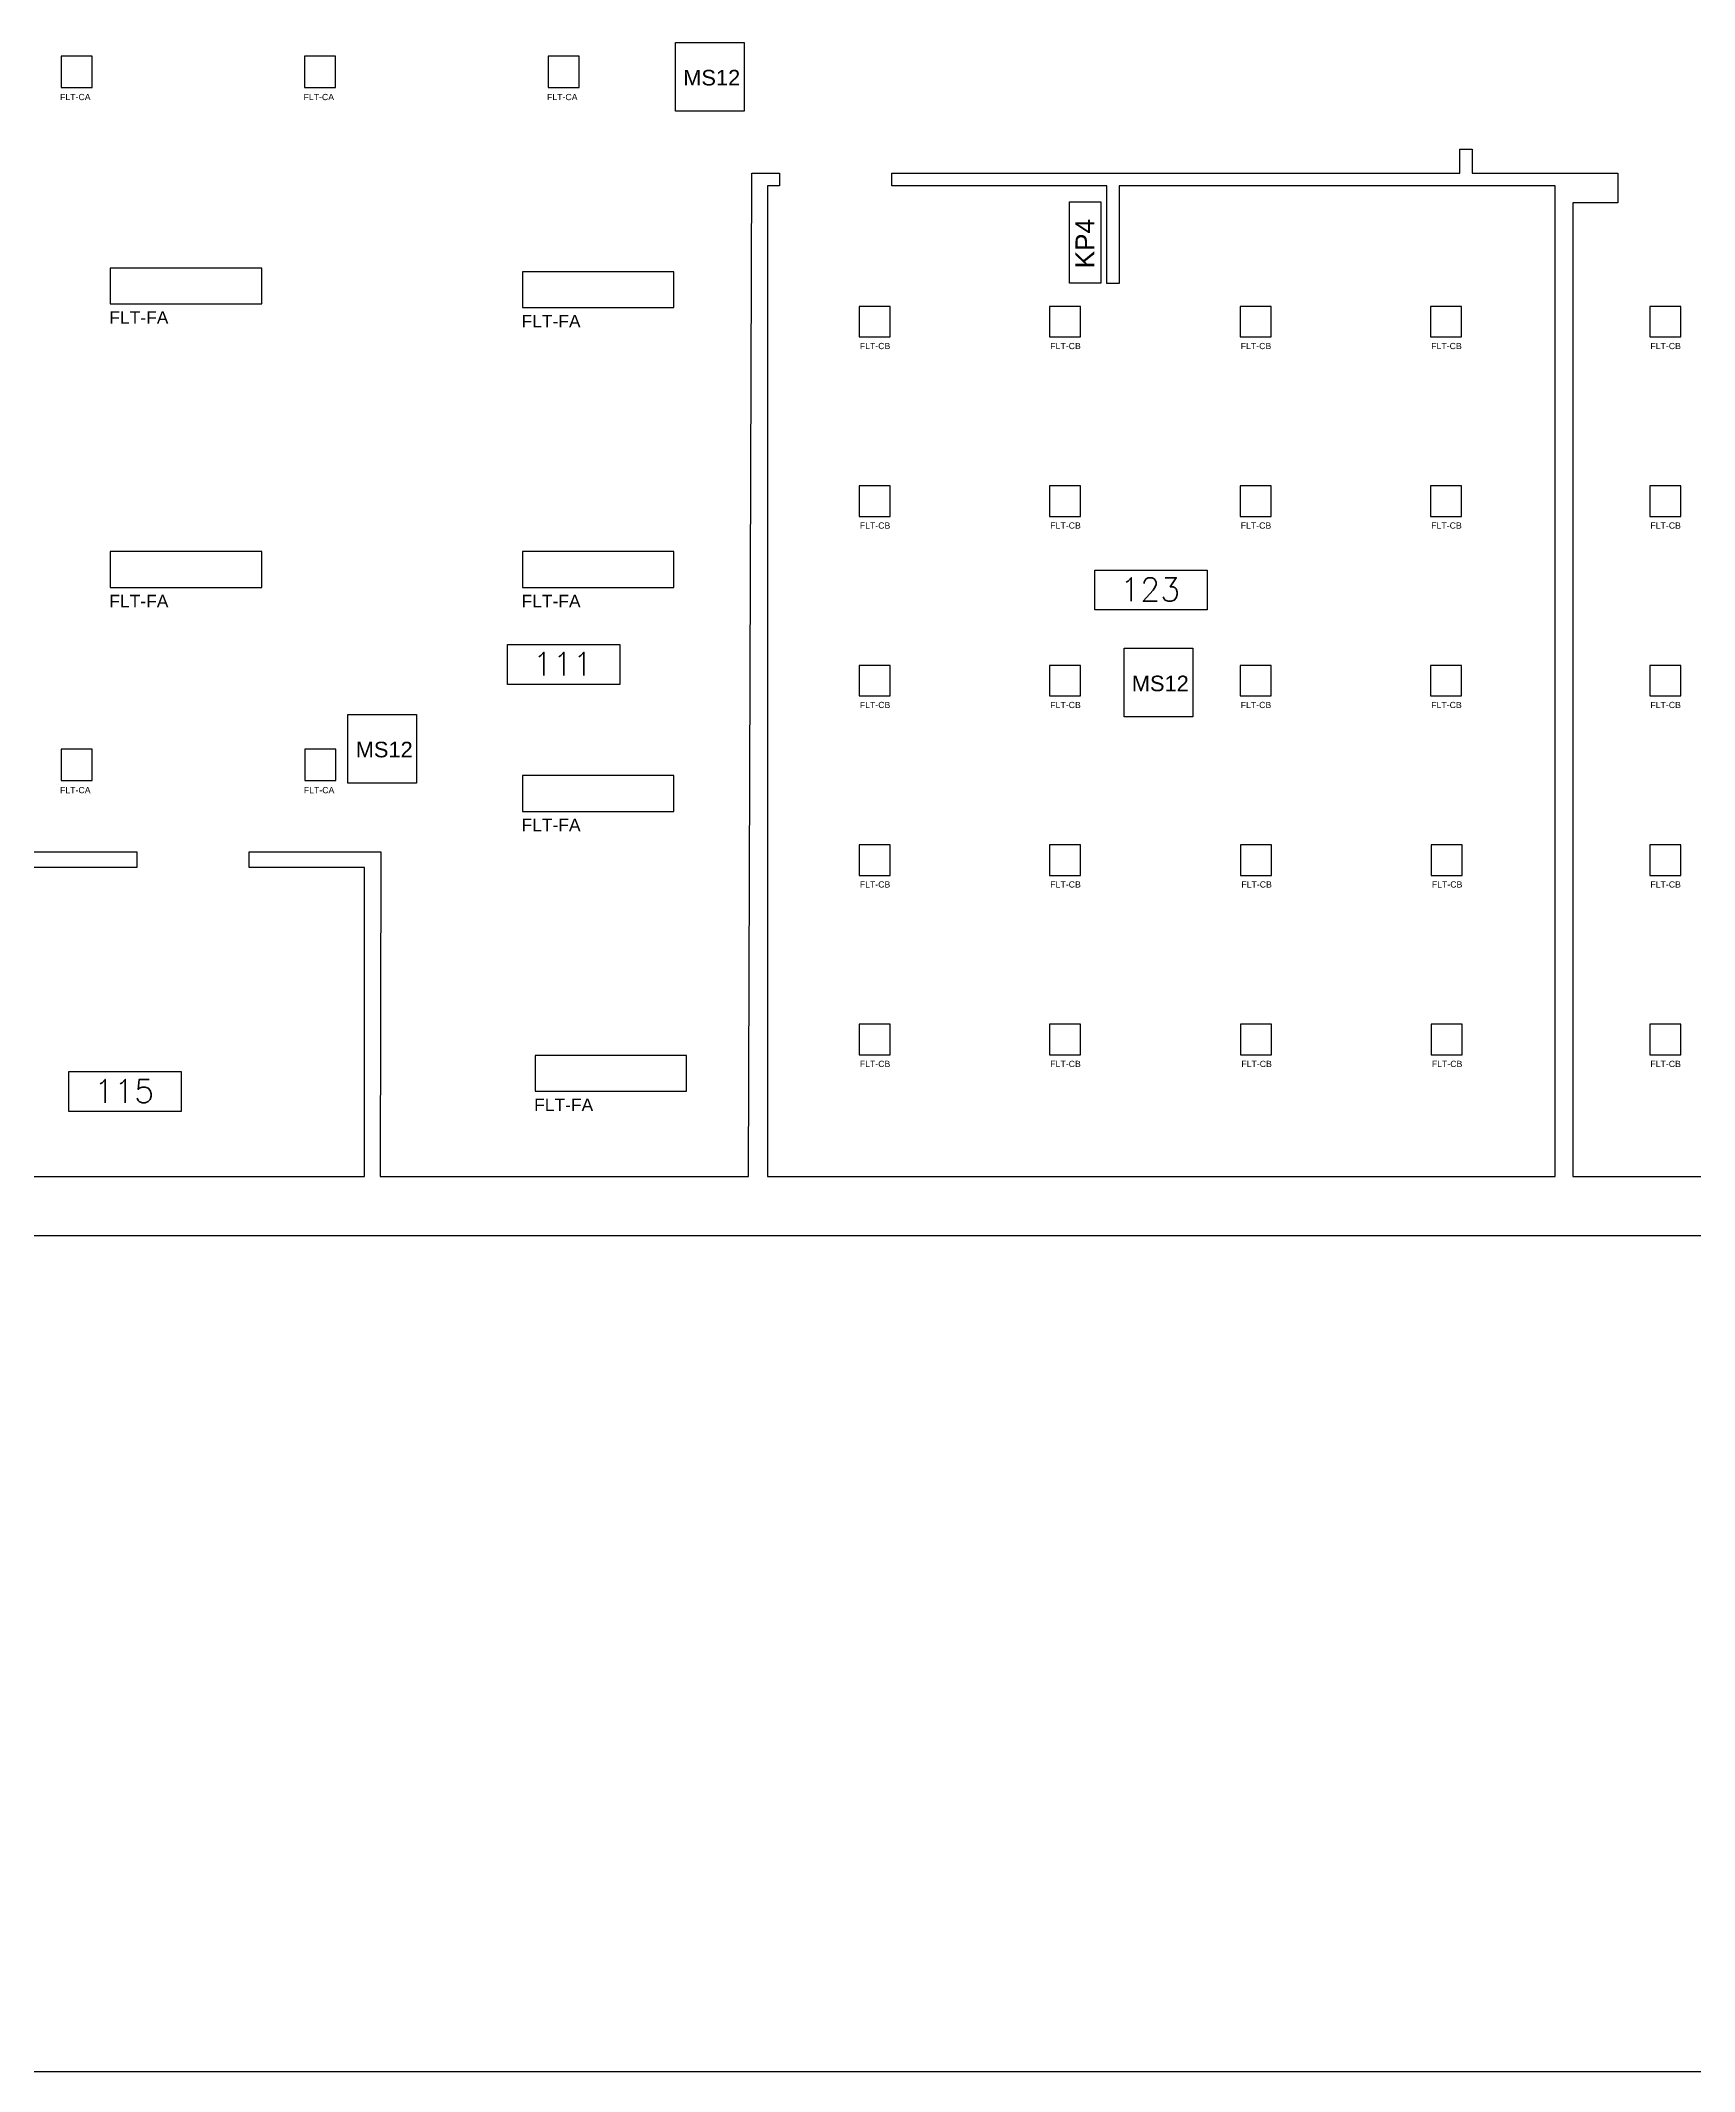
# Model space of a CAD drawing. Header units: feet. Extents: x 0 to 2692, y 0 to 1516.
# Drawn here: x 1238 to 1768, y 0 to 651 of the extents above; entities that cross this region are included whole.
import ezdxf
from ezdxf.enums import TextEntityAlignment as Align

# ---------------------------------------------------------------- set-up
doc = ezdxf.new("R2010")
doc.units = ezdxf.units.FT
doc.header["$MEASUREMENT"] = 0
doc.layers.get('0').update_dxf_attribs({"color": 255})
doc.layers.add('FLT-Fixtures', color=3, linetype='Continuous')
doc.layers.add('FLT-Peripheral-Devices', color=6, linetype='Continuous')
doc.styles.add('SET200', font='romans.shx', dxfattribs={"height": 200})
doc.styles.get("Standard").update_dxf_attribs({"font": 'arial.ttf'})

# ---------------------------------------------------------------- blocks, each defined once
blk = doc.blocks.new('AN')
for p, q in [((0, 0), (0, 12.76)), ((0, 12.76), (36, 12.76)), ((36, 12.76), (36, 0)), ((36, 0), (0, 0))]:
    blk.add_line(p, q)
at = {"style": 'SET200'}
for p in [(17.79, 2.8), (17.79, -9.96)]:
    blk.add_attdef('AREA', text='', height=7.49, dxfattribs=at).set_placement(p, align=Align.CENTER)
blk = doc.blocks.new('FLT-FA')
at = {"layer": 'FLT-Fixtures'}
blk.add_lwpolyline([(0, 0), (48.51, 0), (48.51, 11.46), (0, 11.46)], close=True, dxfattribs=at)
blk.add_attdef('FLT-FA', (-0.32, -6.37), '', height=4, dxfattribs=at)
blk = doc.blocks.new('FLT-CA')
at = {"layer": 'FLT-Fixtures'}
blk.add_lwpolyline([(0, 0), (9.93, 0), (9.93, 10), (0, 10)], close=True, dxfattribs=at)
blk.add_attdef('FLT-CA', (-0.34, -4.09), '', height=2, dxfattribs=at)
blk = doc.blocks.new('FLT-CB')
at = {"layer": 'FLT-Fixtures'}
blk.add_lwpolyline([(0, 0), (9.93, 0), (9.93, 9.78), (0, 9.78)], close=True, dxfattribs=at)
blk.add_attdef('FLT-CB', (0.22, -3.9), '', height=2, dxfattribs=at)
blk = doc.blocks.new('FLT-MS12')
at = {"layer": 'FLT-Peripheral-Devices'}
blk.add_lwpolyline([(0, 22), (22, 22), (22, 0), (0, 0)], close=True, dxfattribs=at)
at = {"layer": 'FLT-Peripheral-Devices', "insert": (2.5, 13.23), "char_height": 5, "attachment_point": 1}
blk.add_mtext('MS12', dxfattribs=at)
blk = doc.blocks.new('FLT- KP4')
at = {"layer": 'FLT-Peripheral-Devices'}
blk.add_lwpolyline([(0, 10), (26, 10), (26, 0), (0, 0)], close=True, dxfattribs=at)
blk.add_text('KP4', height=6.005, dxfattribs=at).set_placement((4.69, 2.12))

msp = doc.modelspace()

# ---------------------------------------------------------------- linework, layer by layer
msp.add_lwpolyline([(0, 0), (2691.63, 0), (2691.63, 1516.03), (0, 1516.03)], close=True)
for points in [[(1225.81, 286.72), (1341.81, 286.72), (1341.81, 385.72), (1304.81, 385.72), (1304.81, 390.72), (1347.02, 390.72), (1346.81, 286.72), (1464.81, 286.72), (1465.89, 608.17), (1474.72, 608.17), (1474.72, 604.17), (1470.89, 604.17), (1470.89, 286.72), (1723.15, 286.72), (1723.15, 604.17), (1583.56, 604.17), (1583.56, 572.87), (1583.56, 572.87), (1579.56, 572.87), (1579.56, 604.17), (1510.72, 604.17), (1510.72, 608.17), (1692.62, 608.17), (1692.62, 615.83), (1696.62, 615.83), (1696.62, 608.17), (1743.31, 608.17), (1743.31, 598.72), (1728.81, 598.72), (1728.81, 286.72), (2034.81, 286.72)], [(1465.94, 604.15), (1465.89, 604.15)], [(1026.31, 390.72), (1268.81, 390.72), (1268.81, 385.72), (1225.81, 385.72)], [(2047.31, 267.72), (1120.81, 267.72)]]:
    msp.add_lwpolyline(points)

# ---------------------------------------------------------------- block references
ref = msp.add_blockref('AN', (1575.69, 468.25))
ref.add_attrib('AREA', '123', dxfattribs={"height": 7.489, "style": 'SET200'}).set_placement((1593.48, 471.05), align=Align.CENTER)
ref = msp.add_blockref('AN', (1387.53, 444.39))
ref.add_attrib('AREA', '111', dxfattribs={"height": 7.489, "style": 'SET200'}).set_placement((1405.31, 447.19), align=Align.CENTER)
ref = msp.add_blockref('AN', (1246.99, 307.56))
ref.add_attrib('AREA', '115', dxfattribs={"height": 7.489, "style": 'SET200'}).set_placement((1264.77, 310.36), align=Align.CENTER)
at = {"layer": 'FLT-Fixtures'}
for name, p, values in [('FLT-CA', (1244.57, 635.68), {'FLT-CA': 'FLT-CA'}), ('FLT-CA', (1322.57, 635.68), {'FLT-CA': 'FLT-CA'}), ('FLT-CA', (1400.57, 635.68), {'FLT-CA': 'FLT-CA'}), ('FLT-FA', (1260.33, 566.3), {'FLT-FA': 'FLT-FA'}), ('FLT-FA', (1392.37, 565.13), {'FLT-FA': 'FLT-FA'}), ('FLT-CB', (1500.21, 555.71), {'FLT-CB': 'FLT-CB'}), ('FLT-CB', (1561.23, 555.71), {'FLT-CB': 'FLT-CB'}), ('FLT-CB', (1622.25, 555.71), {'FLT-CB': 'FLT-CB'}), ('FLT-CB', (1683.27, 555.71), {'FLT-CB': 'FLT-CB'}), ('FLT-CB', (1753.48, 555.71), {'FLT-CB': 'FLT-CB'}), ('FLT-CB', (1500.21, 498.2), {'FLT-CB': 'FLT-CB'}), ('FLT-CB', (1561.23, 498.2), {'FLT-CB': 'FLT-CB'}), ('FLT-CB', (1622.25, 498.2), {'FLT-CB': 'FLT-CB'}), ('FLT-CB', (1683.27, 498.2), {'FLT-CB': 'FLT-CB'}), ('FLT-CB', (1753.48, 498.2), {'FLT-CB': 'FLT-CB'}), ('FLT-FA', (1260.33, 475.46), {'FLT-FA': 'FLT-FA'}), ('FLT-FA', (1392.37, 475.46), {'FLT-FA': 'FLT-FA'}), ('FLT-CB', (1500.21, 440.7), {'FLT-CB': 'FLT-CB'}), ('FLT-CB', (1561.23, 440.7), {'FLT-CB': 'FLT-CB'}), ('FLT-CB', (1622.25, 440.7), {'FLT-CB': 'FLT-CB'}), ('FLT-CB', (1683.27, 440.7), {'FLT-CB': 'FLT-CB'}), ('FLT-CB', (1753.48, 440.7), {'FLT-CB': 'FLT-CB'}), ('FLT-CA', (1244.57, 413.61), {'FLT-CA': 'FLT-CA'}), ('FLT-CA', (1322.66, 413.61), {'FLT-CA': 'FLT-CA'}), ('FLT-FA', (1392.37, 403.72), {'FLT-FA': 'FLT-FA'}), ('FLT-CB', (1500.21, 383.2), {'FLT-CB': 'FLT-CB'}), ('FLT-CB', (1561.23, 383.2), {'FLT-CB': 'FLT-CB'}), ('FLT-CB', (1622.44, 383.2), {'FLT-CB': 'FLT-CB'}), ('FLT-CB', (1683.47, 383.2), {'FLT-CB': 'FLT-CB'}), ('FLT-CB', (1753.48, 383.2), {'FLT-CB': 'FLT-CB'}), ('FLT-CB', (1500.21, 325.7), {'FLT-CB': 'FLT-CB'}), ('FLT-CB', (1561.23, 325.7), {'FLT-CB': 'FLT-CB'}), ('FLT-CB', (1622.44, 325.7), {'FLT-CB': 'FLT-CB'}), ('FLT-CB', (1683.47, 325.7), {'FLT-CB': 'FLT-CB'}), ('FLT-CB', (1753.48, 325.7), {'FLT-CB': 'FLT-CB'}), ('FLT-FA', (1396.41, 314.05), {'FLT-FA': 'FLT-FA'})]:
    msp.add_blockref(name, p, dxfattribs=at).add_auto_attribs(values)
at = {"layer": 'FLT-Peripheral-Devices'}
for p in [(1441.37, 628.06), (1585.08, 433.97), (1336.46, 412.79)]:
    msp.add_blockref('FLT-MS12', p, dxfattribs=at)
at = {"layer": 'FLT-Peripheral-Devices', "rotation": 90}
msp.add_blockref('FLT- KP4', (1577.65, 572.99), dxfattribs=at)

doc.saveas('drawing.dxf')
